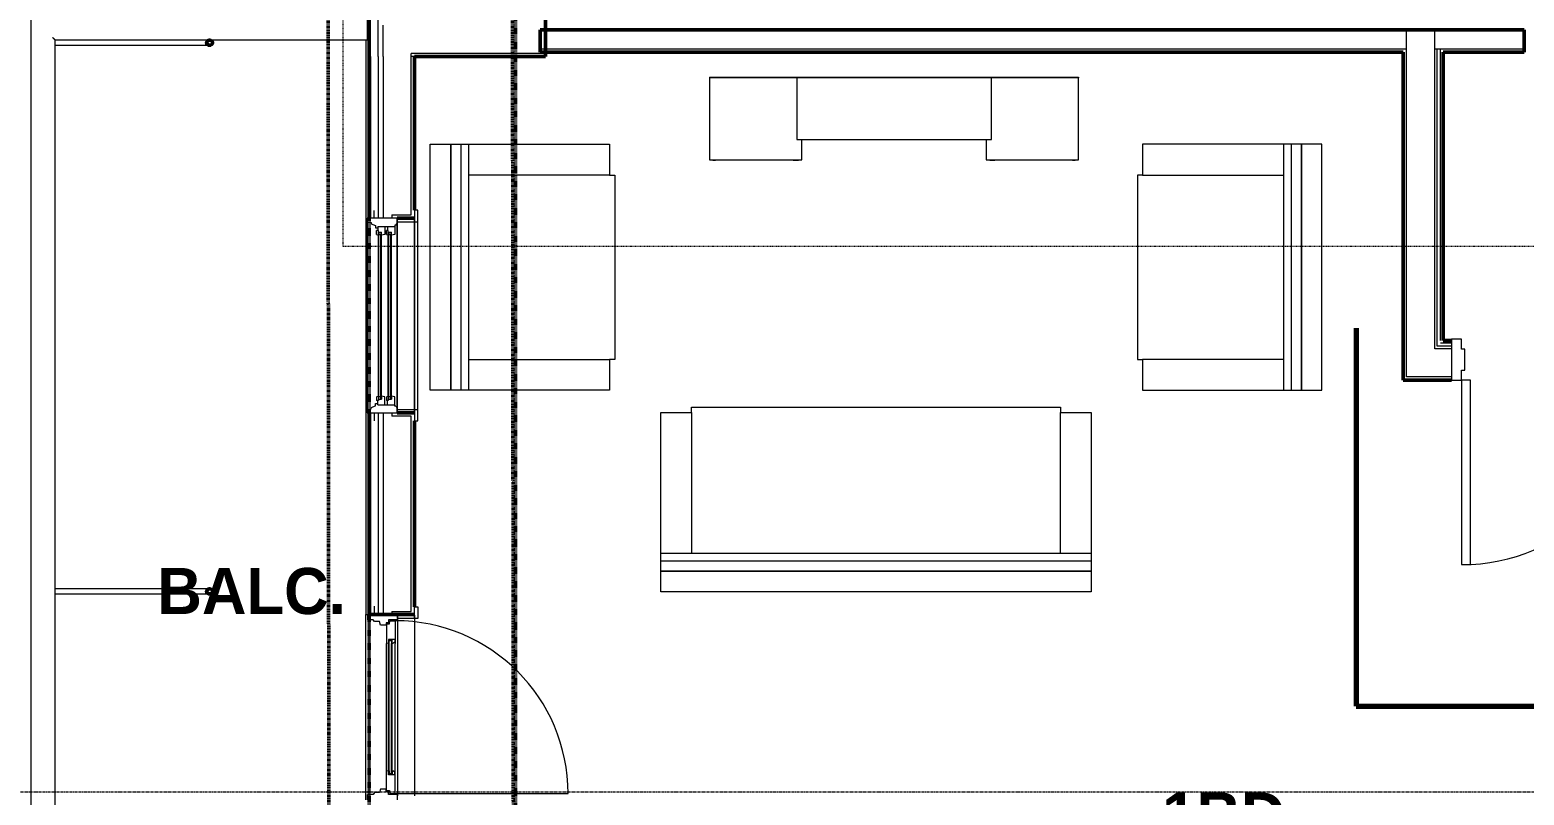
# Model space of a CAD drawing. Header units: inches. Extents: x -4217 to -1814, y 9706 to 12425.
# Drawn here: x -3926.9 to -3635.3, y 11281.6 to 11431 of the extents above; entities that cross this region are included whole.
import ezdxf

# ---------------------------------------------------------------- set-up
doc = ezdxf.new("R2010")
doc.units = ezdxf.units.IN
doc.header["$MEASUREMENT"] = 0
for name, pattern in [('Aligning Line 1_8_', [0.25, 0.125, -0.125]), ('Dash 1_16_', [0.125, 0.0625, -0.0625]), ('Double Dash 3_8_', [1, 0.375, -0.125, 0.125, -0.125, 0.125, -0.125]), ('Grid Line 1_2_', [0.875, 0.5, -0.125, 0.125, -0.125])]:
    doc.linetypes.add(name, pattern=pattern)
for name, color, linetype, lineweight in [('A-ANNO-DIMS', 211, 'Continuous', 9), ('A-ANNO-DIMS-96', 211, 'Continuous', 9), ('A-AREA-1', 130, 'Continuous', 70), ('A-AREA-IDEN', 2, 'Continuous', 9), ('A-DOOR-1', 7, 'Continuous', 9), ('A-DOOR-2', 50, 'Continuous', 20), ('A-DOOR-6', 31, 'Continuous', 20), ('A-DOOR-7', 31, 'Continuous', 9), ('A-DOOR-FRAM', 31, 'Continuous', 20), ('A-DOOR-FRAM-1', 50, 'Continuous', 20), ('A-DOOR-FRAM-2', 7, 'Continuous', 9), ('A-DOOR-GLAZ-1', 7, 'Continuous', 9), ('A-FLOR-1', 10, 'Continuous', 13), ('A-FLOR-HRAL-1', 7, 'Continuous', 9), ('A-GLAZ-3', 7, 'Continuous', 9), ('A-GLAZ-4', 50, 'Continuous', 20), ('A-WALL', 113, 'Continuous', 13), ('A-WALL-11', 113, 'Continuous', 50), ('A-WALL-3', 250, 'Continuous', 50), ('A-WALL-4', 10, 'Continuous', 13), ('C-PROP-LINE-1', 250, 'Double Dash 3_8_', 50), ('C-PROP-LINE-2', 91, 'Dash 1_16_', 50), ('G-ANNO-SYMB-1', 147, 'Aligning Line 1_8_', 9), ('I-FURN', 30, 'Continuous', 9), ('I-FURN-1', 7, 'Continuous', 9), ('I-WALL-3', 2, 'Continuous', 50), ('S-GRID-1', 1, 'Grid Line 1_2_', 9)]:
    doc.layers.add(name, color=color, linetype=linetype, lineweight=lineweight)
doc.styles.add('Century Gothic', font='ufonts.com_century-gothic.ttf', dxfattribs={"height": 9})
doc.styles.add('Century Gothic_B', font='GOTHICB.TTF', dxfattribs={"height": 9})
doc.dimstyles.new('OD__1_8__Tol__', dxfattribs={"dimscale": 12, "dimtxt": 9.397514, "dimasz": 1, "dimexe": 0.75, "dimexo": 0.5, "dimgap": 0.125, "dimtad": 1, "dimdec": 3, "dimrnd": 0.125, "dimzin": 3, "dimdsep": 46, "dimlunit": 4, "dimtxsty": 'Century Gothic', "dimblk1": 'OBLIQUE', "dimblk2": 'OBLIQUE', "dimsah": 1, "dimcen": 0.09, "dimdle": 0.75, "dimazin": 0, "dimtfac": 1, "dimtdec": 4, "dimtix": 1, "dimtmove": 0, "dimatfit": 3, "dimfxl": 1, "dimtvp": 1, "dimtfill": 1, "dimfrac": 2, "dimtolj": 1, "dimtzin": 0, "dimarcsym": 2})

# ---------------------------------------------------------------- blocks, each defined once
blk = doc.blocks.new('DIMBLOCK7-FLOOR PLAN - 2ND FLOOR')
at = {"layer": 'A-ANNO-DIMS-96'}
for p, q in [((-4043.68, 9973.94), (-4043.68, 12124.84)), ((-3862.29, 12115.84), (-4052.68, 12115.84)), ((-4043.68, 12115.84), (-3862.29, 12115.84)), ((-3862.29, 9982.94), (-4052.68, 9982.94)), ((-4043.68, 9982.94), (-3862.29, 9982.94))]:
    blk.add_line(p, q, dxfattribs=at)
at = {"layer": 'A-ANNO-DIMS-96', "lineweight": 50}
for p, q in [((-4043.68, 12115.84), (-4049.68, 12121.84)), ((-4043.68, 12115.84), (-4037.68, 12109.84)), ((-4043.68, 9982.94), (-4049.68, 9988.94)), ((-4043.68, 9982.94), (-4037.68, 9976.94))]:
    blk.add_line(p, q, dxfattribs=at)
at = {"layer": 'A-ANNO-DIMS-96', "color": 0, "insert": (-4056.71, 11015.16), "char_height": 9, "width": 82.1611, "attachment_point": 1, "rotation": 90, "line_spacing_factor": 0.984502, "style": 'Century Gothic', "bg_fill": 3, "box_fill_scale": 1.25, "bg_fill_color": 256, "bg_fill_true_color": 13158600, "bg_fill_transparency": 0}
blk.add_mtext('177\' - 8 7/8"', dxfattribs=at)
blk = doc.blocks.new('_Oblique')
at = {"color": 0, "linetype": 'ByBlock', "lineweight": -2}
blk.add_line((-0.5, -0.5), (0.5, 0.5), dxfattribs=at)

msp = doc.modelspace()

# ---------------------------------------------------------------- linework, layer by layer
at = {"layer": 'A-AREA-1'}
for p, q in [((-3668.12374, 11372.7894), (-3668.12374, 11298.9894)), ((-3668.12374, 11298.9894), (-3601.29874, 11298.9894))]:
    msp.add_line(p, q, dxfattribs=at)
at = {"layer": 'A-DOOR-6'}
for p, q in [((-3645.77374, 11362.6144), (-3647.52374, 11362.6144)), ((-3647.52374, 11362.6144), (-3647.52374, 11326.6144)), ((-3645.77374, 11326.6144), (-3645.77374, 11362.6144)), ((-3647.52374, 11326.6144), (-3645.77374, 11326.6144))]:
    msp.add_line(p, q, dxfattribs=at)
at = {"layer": 'A-DOOR-7'}
msp.add_arc((-3647.52374, 11362.6144), 36, 270, 0, dxfattribs=at)
at = {"layer": 'A-DOOR-FRAM'}
for p, q in [((-3647.52374, 11370.6144), (-3649.52374, 11370.6144)), ((-3649.52374, 11370.6144), (-3649.52374, 11362.6144)), ((-3647.52374, 11368.6769), (-3647.52374, 11370.6144)), ((-3646.89874, 11368.6769), (-3647.52374, 11368.6769)), ((-3646.89874, 11364.5519), (-3646.89874, 11368.6769)), ((-3647.52374, 11362.6144), (-3647.52374, 11364.5519)), ((-3647.52374, 11364.5519), (-3646.89874, 11364.5519)), ((-3649.52374, 11362.6144), (-3647.52374, 11362.6144))]:
    msp.add_line(p, q, dxfattribs=at)
at = {"layer": 'A-DOOR-FRAM-2'}
for p, q in [((-3851.84874, 11318.3644), (-3851.22374, 11318.3644)), ((-3851.84874, 11316.1144), (-3851.84874, 11318.3644)), ((-3851.84874, 11316.7394), (-3851.84874, 11316.1144)), ((-3851.22374, 11318.3644), (-3851.22374, 11316.1144)), ((-3851.22374, 11316.1144), (-3851.84874, 11316.1144))]:
    msp.add_line(p, q, dxfattribs=at)
at = {"layer": 'A-GLAZ-3'}
for p, q in [((-3851.84874, 11395.80111), (-3851.84874, 11354.65268)), ((-3851.22374, 11395.80111), (-3851.84874, 11395.80111)), ((-3851.22374, 11354.65268), (-3851.22374, 11395.80111)), ((-3851.84874, 11356.27768), (-3851.84874, 11394.17611)), ((-3851.84874, 11393.55111), (-3851.22374, 11393.55111)), ((-3851.84874, 11356.90268), (-3851.22374, 11356.90268)), ((-3851.84874, 11354.65268), (-3851.22374, 11354.65268))]:
    msp.add_line(p, q, dxfattribs=at)
at = {"layer": 'A-WALL'}
for p, q in [((-3635.32374, 11430.7394), (-3827.32374, 11430.7394)), ((-3658.27374, 11363.2394), (-3658.27374, 11430.7394)), ((-3652.77374, 11368.7394), (-3652.77374, 11430.7394)), ((-3658.27374, 11427.2394), (-3827.32374, 11427.2394)), ((-3635.32374, 11427.2394), (-3652.77374, 11427.2394)), ((-3652.27374, 11369.2394), (-3652.27374, 11427.2394)), ((-3651.64874, 11370.3644), (-3651.64874, 11427.2394)), ((-3649.52374, 11369.2394), (-3652.27374, 11369.2394)), ((-3649.52374, 11369.8644), (-3651.64874, 11369.8644)), ((-3649.52374, 11368.7394), (-3652.77374, 11368.7394)), ((-3649.52374, 11363.2394), (-3658.27374, 11363.2394))]:
    msp.add_line(p, q, dxfattribs=at)
at = {"layer": 'A-WALL-11'}
for p, q in [((-3635.32374, 11430.9894), (-3827.32374, 11430.9894)), ((-3827.32374, 11430.9894), (-3827.32374, 11426.6144)), ((-3635.32374, 11426.6144), (-3635.32374, 11430.9894)), ((-3827.32374, 11426.6144), (-3658.89874, 11426.6144)), ((-3651.14874, 11426.6144), (-3635.32374, 11426.6144))]:
    msp.add_line(p, q, dxfattribs=at)
at = {"layer": 'A-WALL-3'}
for p, q in [((-3826.32374, 11425.7644), (-3826.32374, 11434.3894)), ((-3851.84874, 11395.80111), (-3851.84874, 11425.7644)), ((-3851.84874, 11425.7644), (-3826.32374, 11425.7644)), ((-3851.84874, 11318.3644), (-3851.84874, 11354.65268))]:
    msp.add_line(p, q, dxfattribs=at)
at = {"layer": 'A-WALL-4'}
for p, q in [((-3852.47374, 11425.7644), (-3852.47374, 11426.3894)), ((-3826.32374, 11426.3894), (-3852.47374, 11426.3894)), ((-3851.84874, 11425.7644), (-3852.47374, 11425.7644)), ((-3852.47374, 11394.86361), (-3852.47374, 11425.7644)), ((-3852.47374, 11317.4894), (-3852.47374, 11355.59018)), ((-3851.84874, 11316.1144), (-3851.84874, 11281.4894))]:
    msp.add_line(p, q, dxfattribs=at)
at = {"layer": 'C-PROP-LINE-1'}
msp.add_line((-3833.41046, 12088.68951), (-3830.99429, 9768.08086), dxfattribs=at)
at = {"layer": 'C-PROP-LINE-2'}
msp.add_line((-3832.16202, 10010.0894), (-3832.16202, 12088.5894), dxfattribs=at)
at = {"layer": 'I-FURN'}
for p, q in [((-3844.78698, 11408.6644), (-3844.78698, 11360.6644)), ((-3844.78698, 11408.6644), (-3841.28698, 11408.6644)), ((-3844.78698, 11360.6644), (-3844.78698, 11408.6644)), ((-3842.78698, 11408.6644), (-3842.78698, 11360.6644)), ((-3841.28698, 11408.6644), (-3813.78698, 11408.6644)), ((-3841.28698, 11408.6644), (-3841.28698, 11360.6644)), ((-3813.78698, 11408.6644), (-3813.78698, 11402.6644)), ((-3682.28698, 11408.6644), (-3709.78698, 11408.6644)), ((-3709.78698, 11408.6644), (-3709.78698, 11402.6644)), ((-3678.78698, 11408.6644), (-3682.28698, 11408.6644)), ((-3682.28698, 11408.6644), (-3682.28698, 11360.6644)), ((-3680.78698, 11408.6644), (-3680.78698, 11360.6644)), ((-3678.78698, 11408.6644), (-3678.78698, 11360.6644)), ((-3678.78698, 11360.6644), (-3678.78698, 11408.6644)), ((-3813.78698, 11402.6644), (-3841.28698, 11402.6644)), ((-3813.78698, 11402.6644), (-3812.78698, 11402.6644)), ((-3812.78698, 11402.6644), (-3812.78698, 11366.6644)), ((-3709.78698, 11402.6644), (-3710.78698, 11402.6644)), ((-3710.78698, 11402.6644), (-3710.78698, 11366.6644)), ((-3709.78698, 11402.6644), (-3682.28698, 11402.6644)), ((-3841.28698, 11366.6644), (-3813.78698, 11366.6644)), ((-3812.78698, 11366.6644), (-3813.78698, 11366.6644)), ((-3813.78698, 11366.6644), (-3813.78698, 11360.6644)), ((-3710.78698, 11366.6644), (-3709.78698, 11366.6644)), ((-3682.28698, 11366.6644), (-3709.78698, 11366.6644)), ((-3709.78698, 11366.6644), (-3709.78698, 11360.6644)), ((-3841.28698, 11360.6644), (-3844.78698, 11360.6644)), ((-3813.78698, 11360.6644), (-3841.28698, 11360.6644)), ((-3709.78698, 11360.6644), (-3682.28698, 11360.6644)), ((-3682.28698, 11360.6644), (-3678.78698, 11360.6644)), ((-3797.78698, 11357.3394), (-3725.78698, 11357.3394)), ((-3797.78698, 11356.3394), (-3797.78698, 11357.3394)), ((-3725.78698, 11357.3394), (-3725.78698, 11356.3394)), ((-3803.78698, 11356.3394), (-3797.78698, 11356.3394)), ((-3803.78698, 11328.8394), (-3803.78698, 11356.3394)), ((-3797.78698, 11356.3394), (-3797.78698, 11328.8394)), ((-3725.78698, 11356.3394), (-3719.78698, 11356.3394)), ((-3725.78698, 11328.8394), (-3725.78698, 11356.3394)), ((-3719.78698, 11356.3394), (-3719.78698, 11328.8394)), ((-3803.78698, 11328.8394), (-3719.78698, 11328.8394)), ((-3803.78698, 11325.3394), (-3803.78698, 11328.8394)), ((-3719.78698, 11328.8394), (-3719.78698, 11325.3394)), ((-3803.78698, 11327.3394), (-3719.78698, 11327.3394)), ((-3803.78698, 11325.3394), (-3719.78698, 11325.3394)), ((-3719.78698, 11325.3394), (-3803.78698, 11325.3394))]:
    msp.add_line(p, q, dxfattribs=at)
at = {"layer": 'I-FURN-1'}
for p, q in [((-3794.27671, 11421.7394), (-3777.27671, 11421.7394)), ((-3794.27671, 11421.7394), (-3794.27671, 11421.6144)), ((-3777.27671, 11421.6144), (-3794.27671, 11421.6144)), ((-3794.27671, 11421.6144), (-3794.27671, 11405.6144)), ((-3777.27671, 11421.6144), (-3794.27671, 11421.6144)), ((-3777.27671, 11421.7394), (-3739.27671, 11421.7394)), ((-3777.27671, 11421.6144), (-3777.27671, 11421.7394)), ((-3739.27671, 11421.6144), (-3777.27671, 11421.6144)), ((-3777.27671, 11421.6144), (-3777.27671, 11409.6144)), ((-3739.27671, 11421.6144), (-3777.27671, 11421.6144)), ((-3739.27671, 11421.7394), (-3722.27671, 11421.7394)), ((-3739.27671, 11421.7394), (-3739.27671, 11421.6144)), ((-3722.27671, 11421.6144), (-3739.27671, 11421.6144)), ((-3739.27671, 11409.6144), (-3739.27671, 11421.6144)), ((-3722.27671, 11421.6144), (-3739.27671, 11421.6144)), ((-3722.27671, 11421.7394), (-3722.27671, 11421.6144)), ((-3722.27671, 11405.6144), (-3722.27671, 11421.6144)), ((-3848.78698, 11408.6644), (-3844.78698, 11408.6644)), ((-3848.78698, 11360.6644), (-3848.78698, 11408.6644)), ((-3777.27671, 11409.6144), (-3739.27671, 11409.6144)), ((-3776.27671, 11405.6144), (-3776.27671, 11409.6144)), ((-3740.27671, 11409.6144), (-3740.27671, 11405.6144)), ((-3674.78698, 11408.6644), (-3678.78698, 11408.6644)), ((-3674.78698, 11360.6644), (-3674.78698, 11408.6644)), ((-3794.27671, 11405.6144), (-3776.27671, 11405.6144)), ((-3793.61621, 11405.58334), (-3793.1271, 11405.58334)), ((-3793.1271, 11405.58334), (-3793.1271, 11405.61448)), ((-3777.93409, 11405.61448), (-3777.93409, 11405.58259)), ((-3777.93409, 11405.58259), (-3776.93962, 11405.58259)), ((-3776.93962, 11405.58259), (-3776.93962, 11405.61448)), ((-3740.27671, 11405.6144), (-3722.27671, 11405.6144)), ((-3739.61381, 11405.61448), (-3739.61381, 11405.58259)), ((-3739.61381, 11405.58259), (-3738.61934, 11405.58259)), ((-3738.61934, 11405.58259), (-3738.61934, 11405.61448)), ((-3723.42633, 11405.61448), (-3723.42633, 11405.58334)), ((-3723.42633, 11405.58334), (-3722.93722, 11405.58334)), ((-3844.78698, 11360.6644), (-3848.78698, 11360.6644)), ((-3678.78698, 11360.6644), (-3674.78698, 11360.6644)), ((-3803.78698, 11321.3394), (-3803.78698, 11325.3394)), ((-3719.78698, 11325.3394), (-3719.78698, 11321.3394)), ((-3719.78698, 11321.3394), (-3803.78698, 11321.3394))]:
    msp.add_line(p, q, dxfattribs=at)
at = {"layer": 'I-WALL-3'}
for p, q in [((-3658.89874, 11426.6144), (-3658.89874, 11362.6144)), ((-3651.14874, 11370.3644), (-3651.14874, 11426.6144)), ((-3649.52374, 11370.3644), (-3651.14874, 11370.3644)), ((-3658.89874, 11362.6144), (-3649.52374, 11362.6144))]:
    msp.add_line(p, q, dxfattribs=at)

# ---------------------------------------------------------------- texts
at = {"layer": 'A-AREA-IDEN', "char_height": 9, "attachment_point": 1, "style": 'Century Gothic_B'}
for s, insert, width in [('BALC.', (-3902.03455, 11325.96932), 43.632), ('1BD', (-3705.96644, 11282.17316), 28.785)]:
    msp.add_mtext(s, dxfattribs=dict(at, insert=insert, width=width))

# ---------------------------------------------------------------- next in the draw order: dimensions: what is measured, and where the dimension line sits
at = {"layer": 'A-ANNO-DIMS'}
dim = msp.add_linear_dim(base=(-4043.67756, 12115.8394), p1=(-3856.28624, 9982.9394), p2=(-3856.28624, 12115.8394), angle=90, dimstyle='OD__1_8__Tol__', override={"dimpost": '<>', "dimfxl": 2132.9}, dxfattribs=at)
dim.commit()
dim.dimension.update_dxf_attribs({"geometry": 'DIMBLOCK7-FLOOR PLAN - 2ND FLOOR', "text_midpoint": (-4050.40257, 11049.3894)})

# ---------------------------------------------------------------- next in the draw order: linework, layer by layer
at = {"layer": 'A-DOOR-1'}
msp.add_line((-3855.62999, 11281.9269), (-3821.87999, 11281.9269), dxfattribs=at)
msp.add_arc((-3855.62999, 11281.9269), 33.75, 0, 90, dxfattribs=at)
at = {"layer": 'A-DOOR-2'}
for p, q in [((-3857.34849, 11315.06054), (-3856.703, 11315.06054)), ((-3857.34849, 11315.06054), (-3857.34849, 11311.2394)), ((-3856.703, 11315.06054), (-3856.69224, 11315.6769)), ((-3856.69224, 11315.6769), (-3855.62999, 11315.6769)), ((-3855.62999, 11315.6769), (-3855.62999, 11311.2394)), ((-3857.34874, 11286.3644), (-3857.34874, 11311.2394)), ((-3857.03624, 11311.2394), (-3857.34849, 11311.26974)), ((-3856.94224, 11311.2394), (-3857.03624, 11311.2394)), ((-3856.94224, 11311.9894), (-3856.94224, 11311.2394)), ((-3855.62999, 11311.9894), (-3856.94224, 11311.9894)), ((-3856.19224, 11311.2394), (-3856.19224, 11311.9894)), ((-3856.13024, 11311.2394), (-3856.19224, 11311.2394)), ((-3855.94424, 11311.2704), (-3856.13024, 11311.2394)), ((-3855.69224, 11311.47543), (-3855.94424, 11311.2704)), ((-3855.69224, 11311.9894), (-3855.69224, 11311.47543)), ((-3855.62999, 11311.9894), (-3855.69224, 11311.9894)), ((-3855.62999, 11286.3644), (-3855.62999, 11311.2394)), ((-3857.34849, 11282.54325), (-3857.34849, 11286.3644)), ((-3857.03624, 11286.3644), (-3857.34849, 11286.33405)), ((-3856.94224, 11286.3644), (-3857.03624, 11286.3644)), ((-3856.94224, 11285.6144), (-3856.94224, 11286.3644)), ((-3855.62999, 11285.6144), (-3856.94224, 11285.6144)), ((-3856.19224, 11286.3644), (-3856.19224, 11285.6144)), ((-3856.13024, 11286.3644), (-3856.19224, 11286.3644)), ((-3855.94424, 11286.3334), (-3856.13024, 11286.3644)), ((-3855.69224, 11286.12837), (-3855.94424, 11286.3334)), ((-3855.69224, 11285.6144), (-3855.69224, 11286.12837)), ((-3855.62999, 11285.6144), (-3855.69224, 11285.6144)), ((-3855.62999, 11281.9269), (-3855.62999, 11286.3644)), ((-3857.34849, 11282.54325), (-3856.703, 11282.54325)), ((-3856.703, 11282.54325), (-3856.69224, 11281.9269)), ((-3856.69224, 11281.9269), (-3855.62999, 11281.9269))]:
    msp.add_line(p, q, dxfattribs=at)
at = {"layer": 'A-DOOR-FRAM-1'}
for p, q in [((-3861.37999, 11316.8644), (-3860.72374, 11316.8644)), ((-3861.37999, 11280.7394), (-3861.37999, 11316.8644)), ((-3861.03624, 11316.8644), (-3855.16124, 11316.8644)), ((-3861.03624, 11316.8644), (-3861.03624, 11315.83315)), ((-3859.72374, 11318.4894), (-3859.72374, 11316.8644)), ((-3855.16124, 11316.4894), (-3855.16124, 11316.8644)), ((-3855.16124, 11316.8644), (-3855.16124, 11315.83315)), ((-3855.16124, 11316.8644), (-3855.16124, 11316.7394)), ((-3859.91459, 11315.83315), (-3861.03624, 11315.83315)), ((-3859.67389, 11315.4894), (-3859.91459, 11315.83315)), ((-3858.67274, 11315.4894), (-3859.67389, 11315.4894)), ((-3858.51756, 11314.8019), (-3858.67274, 11315.4894)), ((-3857.38024, 11314.8019), (-3858.51756, 11314.8019)), ((-3856.94324, 11315.2544), (-3857.38024, 11315.2544)), ((-3857.38024, 11315.2544), (-3857.38024, 11314.8019)), ((-3856.94324, 11315.83315), (-3856.94324, 11315.2544)), ((-3855.16124, 11315.83315), (-3856.94324, 11315.83315)), ((-3855.16124, 11316.1144), (-3855.16124, 11281.4894)), ((-3859.91459, 11281.77065), (-3861.03624, 11281.77065)), ((-3861.03624, 11280.7394), (-3861.03624, 11281.77065)), ((-3859.67389, 11282.1144), (-3859.91459, 11281.77065)), ((-3858.67274, 11282.1144), (-3859.67389, 11282.1144)), ((-3858.51756, 11282.8019), (-3858.67274, 11282.1144)), ((-3857.38024, 11282.8019), (-3858.51756, 11282.8019)), ((-3857.38024, 11282.3494), (-3857.38024, 11282.8019)), ((-3856.94324, 11282.3494), (-3857.38024, 11282.3494)), ((-3856.94324, 11281.77065), (-3856.94324, 11282.3494)), ((-3855.16124, 11281.77065), (-3856.94324, 11281.77065)), ((-3855.16124, 11280.7394), (-3855.16124, 11281.77065))]:
    msp.add_line(p, q, dxfattribs=at)
at = {"layer": 'A-DOOR-FRAM-2'}
for p, q in [((-3855.16124, 11316.7394), (-3851.84874, 11316.7394)), ((-3855.16124, 11316.1144), (-3855.16124, 11316.7394)), ((-3851.84874, 11316.1144), (-3855.16124, 11316.1144))]:
    msp.add_line(p, q, dxfattribs=at)
at = {"layer": 'A-DOOR-GLAZ-1'}
for p, q in [((-3856.94249, 11286.3644), (-3856.94249, 11311.2394)), ((-3856.78624, 11311.2394), (-3856.78624, 11311.9894)), ((-3856.78624, 11311.7794), (-3856.34874, 11311.7794)), ((-3856.78624, 11286.3644), (-3856.78624, 11311.2394)), ((-3856.34874, 11311.9894), (-3856.34874, 11311.2394)), ((-3856.34874, 11286.3644), (-3856.34874, 11311.2394)), ((-3856.19249, 11286.3644), (-3856.19249, 11311.2394)), ((-3856.78624, 11286.3644), (-3856.78624, 11285.6144)), ((-3856.78624, 11285.8244), (-3856.34874, 11285.8244)), ((-3856.34874, 11285.6144), (-3856.34874, 11286.3644))]:
    msp.add_line(p, q, dxfattribs=at)
at = {"layer": 'A-FLOR-1'}
msp.add_line((-3861.29903, 11316.8644), (-3861.29903, 11429.02719), dxfattribs=at)
at = {"layer": 'A-FLOR-HRAL-1'}
for p, q in [((-3926.72374, 11433.7516), (-3926.72374, 11203.12719)), ((-3861.11153, 11433.27916), (-3861.11153, 11429.49963)), ((-3921.99933, 11207.8516), (-3921.99933, 11429.02719)), ((-3921.99933, 11429.02719), (-3861.11153, 11429.02719)), ((-3861.11153, 11429.49963), (-3861.11153, 11429.02719))]:
    msp.add_line(p, q, dxfattribs=at)
msp.add_open_spline([(-3921.99933, 11429.02719), (-3921.99933, 11429.02737), (-3922.00747, 11429.03525), (-3922.03404, 11429.06199), (-3922.06145, 11429.0893), (-3922.09015, 11429.11799), (-3922.11631, 11429.14434), (-3922.14451, 11429.17228), (-3922.18334, 11429.21126), (-3922.22628, 11429.25424), (-3922.26266, 11429.29035), (-3922.30024, 11429.32822), (-3922.3687, 11429.39668), (-3922.43054, 11429.45748), (-3922.47177, 11429.49963)], degree=3, knots=[0, 0, 0, 0, 0.166666667, 0.25, 0.333333333, 0.416666667, 0.458333333, 0.5, 0.583333333, 0.666666667, 0.708333333, 0.75, 0.833333333, 1, 1, 1, 1], dxfattribs=at)
at = {"layer": 'A-GLAZ-3'}
for p, q in [((-3855.22374, 11394.17611), (-3855.22374, 11356.27768)), ((-3851.84874, 11394.17611), (-3855.22374, 11394.17611)), ((-3855.22374, 11393.55111), (-3851.84874, 11393.55111)), ((-3858.91124, 11359.52768), (-3858.91124, 11390.92611)), ((-3858.78624, 11391.51986), (-3858.78624, 11390.92611)), ((-3858.78624, 11391.05111), (-3858.41124, 11391.05111)), ((-3858.78624, 11359.52768), (-3858.78624, 11390.92611)), ((-3858.41124, 11391.51986), (-3858.41124, 11390.92611)), ((-3858.41124, 11359.52768), (-3858.41124, 11390.92611)), ((-3858.28624, 11359.52768), (-3858.28624, 11390.92611)), ((-3856.97374, 11359.52768), (-3856.97374, 11390.92611)), ((-3856.84874, 11391.51986), (-3856.84874, 11390.92611)), ((-3856.84874, 11391.05111), (-3856.47374, 11391.05111)), ((-3856.84874, 11359.52768), (-3856.84874, 11390.92611)), ((-3856.47374, 11391.51986), (-3856.47374, 11390.92611)), ((-3856.47374, 11359.52768), (-3856.47374, 11390.92611)), ((-3856.34874, 11359.52768), (-3856.34874, 11390.92611)), ((-3858.78624, 11358.93393), (-3858.78624, 11359.52768)), ((-3858.78624, 11359.40268), (-3858.41124, 11359.40268)), ((-3858.41124, 11358.93393), (-3858.41124, 11359.52768)), ((-3856.84874, 11358.93393), (-3856.84874, 11359.52768)), ((-3856.84874, 11359.40268), (-3856.47374, 11359.40268)), ((-3856.47374, 11358.93393), (-3856.47374, 11359.52768)), ((-3855.22374, 11356.90268), (-3851.84874, 11356.90268)), ((-3855.22374, 11356.27768), (-3851.84874, 11356.27768))]:
    msp.add_line(p, q, dxfattribs=at)
at = {"layer": 'A-GLAZ-4'}
for p, q in [((-3859.72374, 11394.23861), (-3859.72374, 11395.73861)), ((-3861.09874, 11394.23861), (-3861.09874, 11356.21518)), ((-3855.22374, 11394.23861), (-3861.09874, 11394.23861)), ((-3861.09874, 11393.42611), (-3860.28624, 11393.42611)), ((-3860.28624, 11393.42611), (-3860.28624, 11393.15143)), ((-3860.28624, 11393.15143), (-3859.47374, 11392.83236)), ((-3859.47374, 11392.83236), (-3859.47374, 11392.36361)), ((-3859.47374, 11392.36361), (-3859.03624, 11392.36361)), ((-3859.03624, 11392.64486), (-3859.03624, 11391.80111)), ((-3859.03624, 11392.64486), (-3855.72374, 11392.64486)), ((-3857.66124, 11392.64486), (-3857.66124, 11391.08236)), ((-3857.09874, 11392.64486), (-3857.09874, 11391.80111)), ((-3855.5039, 11392.89486), (-3855.72374, 11392.89486)), ((-3855.72374, 11392.89486), (-3855.72374, 11391.08236)), ((-3855.5039, 11392.89486), (-3855.22374, 11393.22875)), ((-3855.22374, 11356.21518), (-3855.22374, 11394.23861)), ((-3859.25499, 11391.08236), (-3859.25499, 11391.80111)), ((-3858.91124, 11391.80111), (-3859.25499, 11391.80111)), ((-3859.25499, 11391.08236), (-3858.91124, 11390.92924)), ((-3858.91124, 11390.92924), (-3858.91124, 11391.80111)), ((-3858.91124, 11391.51986), (-3858.28624, 11391.51986)), ((-3858.28624, 11390.92611), (-3858.28624, 11391.51986)), ((-3857.66124, 11391.08236), (-3858.28624, 11390.92611)), ((-3857.31749, 11391.08236), (-3857.31749, 11391.80111)), ((-3856.97374, 11391.80111), (-3857.31749, 11391.80111)), ((-3857.31749, 11391.08236), (-3856.97374, 11390.92924)), ((-3856.97374, 11390.92924), (-3856.97374, 11391.80111)), ((-3856.97374, 11391.51986), (-3856.34874, 11391.51986)), ((-3856.34874, 11390.92611), (-3856.34874, 11391.51986)), ((-3855.72374, 11391.08236), (-3856.34874, 11390.92611)), ((-3860.28624, 11357.30236), (-3859.47374, 11357.62143)), ((-3860.28624, 11357.02768), (-3860.28624, 11357.30236)), ((-3859.47374, 11358.09018), (-3859.03624, 11358.09018)), ((-3859.47374, 11357.62143), (-3859.47374, 11358.09018)), ((-3859.25499, 11359.37143), (-3858.91124, 11359.52455)), ((-3859.25499, 11359.37143), (-3859.25499, 11358.65268)), ((-3858.91124, 11358.65268), (-3859.25499, 11358.65268)), ((-3859.03624, 11357.80893), (-3859.03624, 11358.65268)), ((-3859.03624, 11357.80893), (-3855.72374, 11357.80893)), ((-3858.91124, 11359.52455), (-3858.91124, 11358.65268)), ((-3858.91124, 11358.93393), (-3858.28624, 11358.93393)), ((-3858.28624, 11359.52768), (-3858.28624, 11358.93393)), ((-3857.66124, 11359.37143), (-3858.28624, 11359.52768)), ((-3857.66124, 11357.80893), (-3857.66124, 11359.37143)), ((-3857.31749, 11359.37143), (-3856.97374, 11359.52455)), ((-3857.31749, 11359.37143), (-3857.31749, 11358.65268)), ((-3856.97374, 11358.65268), (-3857.31749, 11358.65268)), ((-3857.09874, 11357.80893), (-3857.09874, 11358.65268)), ((-3856.97374, 11359.52455), (-3856.97374, 11358.65268)), ((-3856.97374, 11358.93393), (-3856.34874, 11358.93393)), ((-3856.34874, 11359.52768), (-3856.34874, 11358.93393)), ((-3855.72374, 11359.37143), (-3856.34874, 11359.52768)), ((-3855.72374, 11357.55893), (-3855.72374, 11359.37143)), ((-3855.5039, 11357.55893), (-3855.72374, 11357.55893)), ((-3855.5039, 11357.55893), (-3855.22374, 11357.22505)), ((-3861.09874, 11357.02768), (-3860.28624, 11357.02768)), ((-3861.09874, 11356.21518), (-3855.22374, 11356.21518)), ((-3859.72374, 11356.21518), (-3859.72374, 11354.71518))]:
    msp.add_line(p, q, dxfattribs=at)
at = {"layer": 'A-WALL-3'}
for p, q in [((-3860.72374, 11433.6394), (-3860.72374, 11425.7644)), ((-3860.72374, 11425.7644), (-3860.72374, 11394.23861)), ((-3855.22374, 11394.23861), (-3851.84874, 11394.23861)), ((-3860.72374, 11356.21518), (-3860.72374, 11316.8644)), ((-3851.84874, 11356.21518), (-3855.22374, 11356.21518)), ((-3860.72374, 11316.8644), (-3851.84874, 11316.8644))]:
    msp.add_line(p, q, dxfattribs=at)
at = {"layer": 'A-WALL-3', "flags": 128}
for points in [[(-3891.85535, 11428.98215), (-3891.99645, 11428.96763), (-3892.12935, 11428.92488), (-3892.24632, 11428.85641), (-3892.34057, 11428.76619), (-3892.40663, 11428.65946), (-3892.44064, 11428.54242), (-3892.44064, 11428.42189), (-3892.40663, 11428.30485), (-3892.34057, 11428.19812), (-3892.24632, 11428.1079), (-3892.12935, 11428.03943), (-3891.99645, 11427.99668), (-3891.85535, 11427.98215)], [(-3891.85535, 11427.98215), (-3891.71425, 11427.99668), (-3891.58136, 11428.03943), (-3891.46438, 11428.1079), (-3891.37013, 11428.19812), (-3891.30408, 11428.30485), (-3891.27006, 11428.42189), (-3891.27006, 11428.54242), (-3891.30408, 11428.65946), (-3891.37013, 11428.76619), (-3891.46438, 11428.85641), (-3891.58136, 11428.92488), (-3891.71425, 11428.96763), (-3891.85535, 11428.98215)], [(-3891.85535, 11321.89889), (-3891.99645, 11321.88436), (-3892.12935, 11321.84161), (-3892.24632, 11321.77314), (-3892.34057, 11321.68292), (-3892.40663, 11321.57619), (-3892.44064, 11321.45915), (-3892.44064, 11321.33862), (-3892.40663, 11321.22158), (-3892.34057, 11321.11485), (-3892.24632, 11321.02463), (-3892.12935, 11320.95616), (-3891.99645, 11320.91341), (-3891.85535, 11320.89889)], [(-3891.85535, 11320.89889), (-3891.71425, 11320.91341), (-3891.58136, 11320.95616), (-3891.46438, 11321.02463), (-3891.37013, 11321.11485), (-3891.30408, 11321.22158), (-3891.27006, 11321.33862), (-3891.27006, 11321.45915), (-3891.30408, 11321.57619), (-3891.37013, 11321.68292), (-3891.46438, 11321.77314), (-3891.58136, 11321.84161), (-3891.71425, 11321.88436), (-3891.85535, 11321.89889)]]:
    msp.add_lwpolyline(points, dxfattribs=at)
at = {"layer": 'A-WALL-4'}
for p, q in [((-3860.47374, 11425.7644), (-3860.47374, 11432.8894)), ((-3858.97374, 11425.7644), (-3858.97374, 11432.8894)), ((-3857.97374, 11426.3894), (-3857.97374, 11431.8894)), ((-3921.9994, 11427.98215), (-3891.85535, 11427.98215)), ((-3891.85535, 11428.98215), (-3921.99933, 11428.98215)), ((-3860.47374, 11425.7644), (-3860.47374, 11394.23861)), ((-3858.97374, 11425.7644), (-3858.97374, 11394.23861)), ((-3857.97374, 11425.7644), (-3857.97374, 11426.3894)), ((-3857.97374, 11425.7644), (-3857.97374, 11394.23861)), ((-3856.28624, 11394.86361), (-3856.28624, 11394.23861)), ((-3856.28624, 11394.86361), (-3852.47374, 11394.86361)), ((-3860.47374, 11356.21518), (-3860.47374, 11316.8644)), ((-3858.97374, 11356.21518), (-3858.97374, 11316.8644)), ((-3857.97374, 11356.21518), (-3857.97374, 11316.8644)), ((-3856.28624, 11356.21518), (-3856.28624, 11355.59018)), ((-3852.47374, 11355.59018), (-3856.28624, 11355.59018)), ((-3891.85535, 11321.89889), (-3922.01543, 11321.89889)), ((-3922.01543, 11320.89889), (-3891.85535, 11320.89889)), ((-3860.72374, 11280.7394), (-3860.72374, 11316.8644)), ((-3856.28624, 11317.4894), (-3856.28624, 11316.8644)), ((-3856.28624, 11317.4894), (-3852.47374, 11317.4894))]:
    msp.add_line(p, q, dxfattribs=at)
at = {"layer": 'C-PROP-LINE-1'}
msp.add_line((-3869.44796, 12124.68951), (-3867.12227, 9890.97905), dxfattribs=at)
at = {"layer": 'C-PROP-LINE-2'}
msp.add_line((-3860.72374, 9980.1894), (-3860.72374, 11434.3894), dxfattribs=at)
at = {"layer": 'G-ANNO-SYMB-1'}
for p, q in [((-3865.74625, 11388.70658), (-3865.74625, 11608.39373)), ((-3429.66725, 11388.70658), (-3865.74625, 11388.70658))]:
    msp.add_line(p, q, dxfattribs=at)
at = {"layer": 'S-GRID-1'}
msp.add_line((-1814.20638, 11282.1894), (-4168.71446, 11282.1894), dxfattribs=at)

doc.saveas('drawing.dxf')
